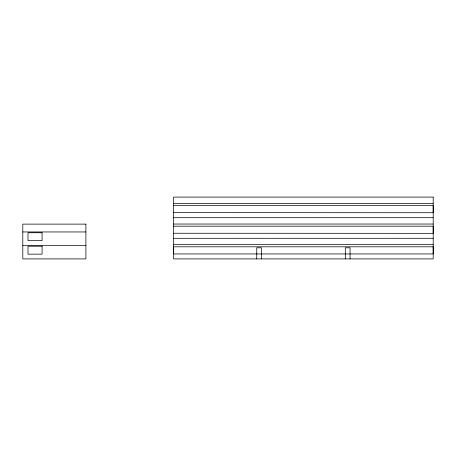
<?xml version="1.0" encoding="UTF-8"?>
<svg xmlns="http://www.w3.org/2000/svg" width="456" height="456" viewBox="0 0 456 456"><rect width="100%" height="100%" fill="white"/><g stroke="black" fill="none" stroke-linecap="round" stroke-linejoin="round"><path stroke-width="0.68" d="M173.622 233.25L433.194 233.341L433.2 226.187L173.622 226.187M173.622 212.638L433.194 212.73L433.2 205.582L173.622 205.582M173.622 203.427L433.2 203.427M173.622 217.694L433.2 217.694M173.622 224.038L433.2 224.038M22.8 231.956L85.899 231.956M173.622 238.306L433.2 238.306M173.622 244.644L433.2 244.644M22.8 245.436L85.899 245.436M350.065 258.911L350.065 247.813L345.306 247.813L345.306 258.911M261.499 258.911L261.499 247.813L256.745 247.813L256.745 258.911M433.2 197.089L173.622 197.089L173.622 258.911L433.2 258.911L433.2 197.089M85.899 224.118L22.8 224.118L22.8 258.911L85.899 258.911L85.899 224.118M42.083 232.748L27.998 232.748L27.998 240.677L42.083 240.677L42.083 232.748M42.083 246.229L27.998 246.229L27.998 254.157L42.083 254.157L42.083 246.229M433.194 246.799L173.622 246.799L173.622 253.946L433.194 253.946L433.194 246.799"/></g></svg>
